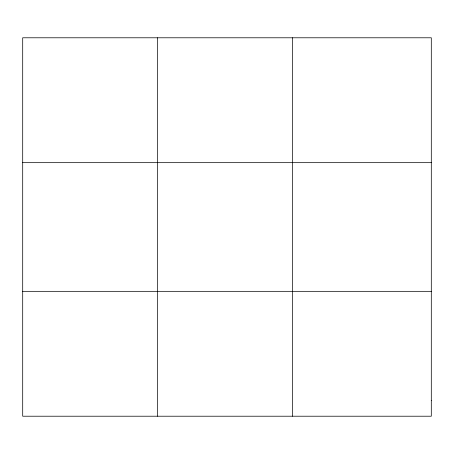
<?xml version="1.0" encoding="UTF-8"?>
<svg xmlns="http://www.w3.org/2000/svg" width="454" height="454" viewBox="0 0 454 454"><rect width="100%" height="100%" fill="white"/><g stroke="black" fill="none" stroke-linecap="round" stroke-linejoin="round"><path stroke-width="0.68" d="M157.538 416.216L157.538 37.784M292.376 416.216L292.376 37.784M22.7 162.668L431.3 162.668M22.7 291.332L431.3 291.332M431.3 400.604L431.3 416.216L22.7 416.216L22.7 37.784L431.3 37.784L431.3 400.604"/></g></svg>
